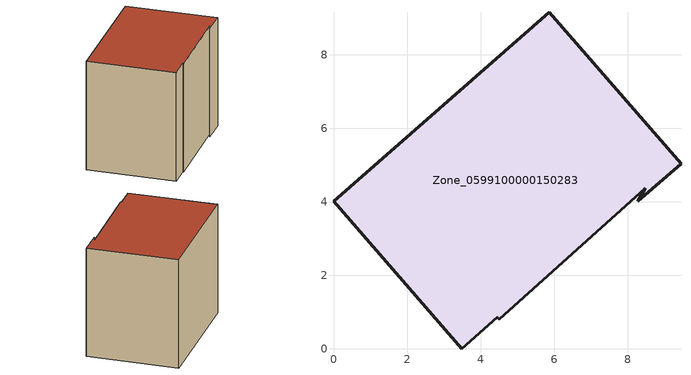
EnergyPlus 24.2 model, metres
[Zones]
Zone_0599100000150283
 floor ground (C_G): 3.49,0 0,4.01 5.86,9.16 9.45,5.04 8.28,4.02 8.47,4.37 4.5,0.81 4.46,0.86 z0
 wall outside (C_F): 0,4.01 3.49,0 4.46,0.86 4.5,0.81 8.47,4.37 8.28,4.02 9.45,5.04 5.86,9.16 0,4.01 z0:6.74
 roof outside (C_R): 4.5,0.81 8.47,4.37 8.28,4.02 9.45,5.04 5.86,9.16 0,4.01 3.49,0 4.46,0.86 z6.74
[BUILDING]
Pand.0599100000150283: North Axis=0; Terrain=City; Loads Convergence Tolerance Value=0.04; Temperature Convergence Tolerance Value=0.4; Solar Distribution=FullExterior; Maximum Number of Warmup Days=25; Minimum Number of Warmup Days=1
[Site:Location]
Rotterdam.The.Hague.AP_ZH_NLD Design_Conditions: Latitude=51.96; Longitude=4.45; Time Zone=1; Elevation=-4.5
[SITE:GROUNDTEMPERATURE:BUILDINGSURFACE]
18, 18, 18, 18, 18, 18, 18, 18, 18, 18, 18, 18
[MATERIAL] Thermal Absorptance=0.9; Solar Absorptance=0.7; Visible Absorptance=0.7
Name | Roughness | Thickness | Conductivity | Density | Specific Heat
G.TC.1946 | MediumSmooth | 0.15 | 1 | 540 | 1210
F.TC.1946 | Rough | 0.3 | 0.857143 | 1920 | 840
R.TC.1946 | MediumRough | 0.2 | 0.909091 | 1500 | 1000
[CONSTRUCTION]
C_G: G.TC.1946
C_F: F.TC.1946
C_R: R.TC.1946
[ZONE]
Zone_0599100000150283: Type=1; Multiplier=1; Ceiling Height=Autocalculate; Volume=Autocalculate; Floor Area=autocalculate; Part of Total Floor Area=Yes
[ZONEINFILTRATION:DESIGNFLOWRATE]
Infil_Zone_0599100000150283: Zone or ZoneList or Space or SpaceList=Zone_0599100000150283; Schedule=AlwaysOn; Design Flow Rate Calculation Method=Flow/Area; Flow Rate per Floor Area=0.003; Constant Term Coefficient=1; Temperature Term Coefficient=0; Velocity Term Coefficient=0; Velocity Squared Term Coefficient=0
[HVACTEMPLATE:ZONE:IDEALLOADSAIRSYSTEM]
Zone_0599100000150283: Maximum Heating Supply Air Temperature=50; Minimum Cooling Supply Air Temperature=13; Maximum Heating Supply Air Humidity Ratio=0.0156; Minimum Cooling Supply Air Humidity Ratio=0.0077; Heating Limit=NoLimit; Cooling Limit=NoLimit; Dehumidification Control Type=ConstantSensibleHeatRatio; Cooling Sensible Heat Ratio=0.7; Dehumidification Setpoint=60; Humidification Control Type=None; Humidification Setpoint=30; Outdoor Air Method=None; Outdoor Air Flow Rate per Person=0.00944; Outdoor Air Flow Rate per Zone Floor Area=0; Outdoor Air Flow Rate per Zone=0; Demand Controlled Ventilation Type=None; Outdoor Air Economizer Type=NoEconomizer; Heat Recovery Type=None; Sensible Heat Recovery Effectiveness=0.7; Latent Heat Recovery Effectiveness=0.65
[ZONECONTROL:THERMOSTAT]
ThermostatControl_Zone_0599100000150283: Zone or ZoneList=Zone_0599100000150283; Control Type Schedule=DualSetpointControlType; Control 1=Thermostat_Zone_0599100000150283; Temperature Difference Between Cutout And Setpoint=0
[THERMOSTATSETPOINT:DUALSETPOINT]
Thermostat_Zone_0599100000150283: Heating Setpoint Temperature Schedule=HeatingSetpoint_Zone_0599100000150283; Cooling Setpoint Temperature Schedule=CoolingSetpoint_Zone_0599100000150283
[SCHEDULE:COMPACT]
HeatingSetpoint_Zone_0599100000150283: Through: 12/31, For: AllDays, Until: 24:00, 21
CoolingSetpoint_Zone_0599100000150283: Through: 12/31, For: AllDays, Until: 24:00, 24
DualSetpointControlType: Through: 12/31, For: AllDays, Until: 24:00, 4
AlwaysOn: Through: 12/31, For: AllDays, Until: 24:00, 1
